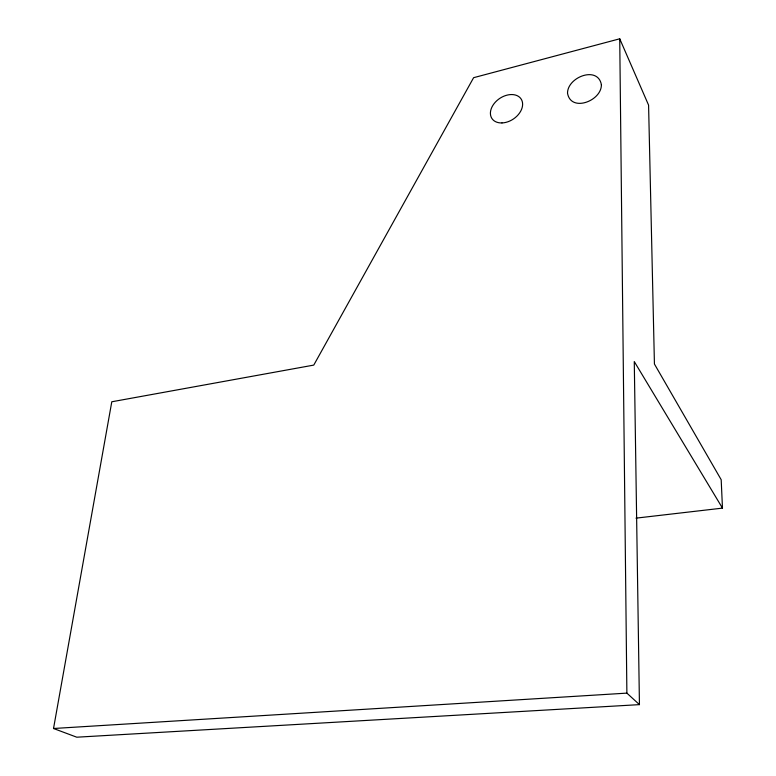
<?xml version="1.0" encoding="UTF-8"?>
<svg xmlns="http://www.w3.org/2000/svg" width="776" height="776" viewBox="0 0 776 776"><rect width="100%" height="100%" fill="white"/><g stroke="black" fill="none" stroke-linecap="round" stroke-linejoin="round"><path stroke-width="1.16" d="M722.475 508.125L634.273 361.567L639.443 704.627L76.776 737.2L53.525 728.499L111.793 401.774L313.766 365.098L473.612 77.687L619.733 38.8L648.581 105.129L654.43 364.031L721.185 479.714L722.475 508.125L635.99 518.145M53.525 728.499L626.882 693.123L639.443 704.627M619.733 38.8L626.882 693.123M601.381 84.642C601.788 100.88 570.913 112.724 567.528 93.217C567.353 77.144 597.753 65.388 601.381 84.642M501.975 122.938A17.567 12.358 -34.1 0 0 522.17 101.2A17.567 12.358 -34.1 0 0 495.398 102.093A17.567 12.358 -34.1 0 0 501.975 122.938"/></g></svg>
